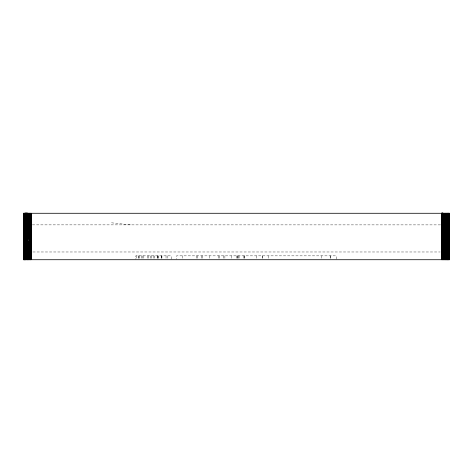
<?xml version="1.0" encoding="UTF-8"?>
<svg xmlns="http://www.w3.org/2000/svg" width="473" height="473" viewBox="0 0 473 473"><rect width="100%" height="100%" fill="white"/><g stroke="black" fill="none" stroke-linecap="round" stroke-linejoin="round"><path stroke-width="0.35" stroke-dasharray="2.37 1.77" d="M130.371 224.876L110.162 222.659M32.401 224.87L441.611 224.888M32.868 251.979L440.132 251.979M336.333 259.074L336.333 255.852L176.53 255.852L176.53 259.074M330.331 255.852L330.331 259.074M330.219 255.852L330.219 259.074M321.569 255.852L321.569 259.074M268.694 255.852L268.694 259.074M262.704 255.852L262.704 259.074M262.279 255.852L262.279 259.074M256.685 255.852L256.685 259.074M244.588 255.852L244.588 259.074M244.316 255.852L244.316 259.074M243.855 255.852L243.855 259.074M239.001 255.852L239.001 259.074M238.912 255.852L238.906 259.074M237.351 255.852L237.351 259.074M237.174 255.852L237.174 259.074M236.825 255.852L236.825 259.074M231.486 255.852L231.486 259.074M224.888 255.852L224.888 259.074M223.605 255.852L223.605 259.074M219.667 255.852L219.667 259.074M218.201 255.852L218.201 259.074M209.675 255.852L209.675 259.074M202.438 255.852L202.438 259.074M201.303 255.852L201.303 259.074M197.489 255.852L197.489 259.074M196.762 255.852L196.762 259.074M182.531 255.852L182.531 259.074M171.244 259.074L171.244 255.852L135.781 255.852L135.781 259.074M167.838 255.852L167.838 259.074M166.035 255.852L166.035 259.074M161.926 255.852L161.926 259.074M161.778 255.852L161.778 259.074M161.524 255.852L161.524 259.074M158.822 255.852L158.822 259.074M157.97 255.852L157.97 259.074M157.887 255.852L157.887 259.074M157.686 255.852L157.686 259.074M154.766 255.852L154.766 259.074M153.861 255.852L153.861 259.074M151.159 255.852L151.159 259.074M150.455 255.852L150.455 259.074M148.303 255.852L148.303 259.074M147.499 255.852L147.499 259.074M143.845 255.852L143.845 259.074M142.84 255.852L142.84 259.074M141.563 255.852L141.563 259.074M139.334 255.852L139.334 259.074M138.885 255.852L138.885 259.074M138.252 255.852L138.252 259.074M136.183 255.852L136.183 259.074"/><path stroke-width="0.71" d="M449.279 259.718L449.291 213.282L449.279 259.718L23.68 259.718L23.668 213.282L449.35 213.282L449.344 259.718L449.309 213.282L449.249 228.725M23.668 259.718L23.68 213.282L23.662 259.718L23.745 213.282L23.762 222.57M24.756 259.718L24.62 213.282L24.555 259.718L24.555 213.282L24.495 259.718L24.495 213.282L24.377 259.718L24.318 213.282L23.987 259.718L23.916 213.282L23.881 259.718L23.881 213.282L23.768 259.718L23.709 213.282L23.727 259.718M24.117 236.5L24.212 213.282L24.164 259.718L24.164 213.282M24.377 213.282L24.318 259.718L24.235 241.141M24.898 259.718L24.939 236.5M26.949 259.718L26.949 248.112L26.843 259.718M27.523 213.282L27.801 241.348M27.523 259.718L27.523 228.761L28.084 239.415M27.546 226.23L27.546 214.937M27.753 249.892L27.635 259.718M28.617 227.637L28.617 213.282L28.498 226.602L29.066 234.59L29.001 213.282L28.983 213.589M29.385 259.718L29.385 248.112L29.255 259.718M29.781 213.282L29.515 236.5L29.515 213.282M29.781 259.718L29.793 248.715M448.836 259.718L449.054 213.282M448.93 259.718L448.93 213.282M449.114 248.662L449.119 259.718L449.119 213.282M23.786 230.168L23.792 236.5M23.786 228.761L23.821 213.282L23.881 259.718M24.212 259.718L24.247 244.245M25.128 259.718L25.051 213.282L24.827 259.718L24.827 213.282L24.62 259.718L24.691 228.761M25.087 236.5L25.128 213.282L25.211 259.718L25.294 213.282L26.482 213.293M25.376 213.282L25.294 259.718L25.376 213.282L28.013 213.282L28.126 221.453M25.376 259.718L25.459 213.282L26.92 213.317L25.211 213.282M25.548 213.282L25.459 259.718L25.459 213.282L27.091 213.329L25.548 213.282L25.548 259.718L25.637 213.282L25.637 259.718L25.731 213.282L25.82 259.718L25.914 213.282L26.21 259.718L26.21 213.282M25.731 259.718L25.82 213.282M27.286 259.718L27.174 213.282M27.404 259.718L27.375 248.112M27.759 259.718L27.676 257.318M27.795 231.256L27.759 213.282L27.623 215.812M27.877 259.718L28.138 240.609L28.214 242.33M27.996 259.718L28.262 243.353L28.492 259.718M28.38 246.09L28.12 259.718L28.126 257.507M28.871 259.718L28.504 248.828M29.125 213.282L29.101 222.458L29.255 213.282M29.746 225.81L29.752 224.338L29.781 225.81M29.876 225.81L29.882 224.338M30.047 248.112L30 252.298L29.911 236.5M30.012 225.81L30.012 224.338M29.888 247.16L30.047 213.282M30.177 259.718L30.171 255.118M30.408 225.81L30.414 224.338M444.259 213.282L444.384 259.718L444.384 213.282L444.508 259.718L444.508 213.282L444.632 259.718L444.632 213.282L444.756 259.718L444.756 213.282L444.88 259.718L444.88 213.282L445.004 259.718L445.004 213.282L445.123 259.718L445.123 213.282L445.247 259.718L445.247 213.282L445.365 259.718L445.365 213.282L445.477 259.718L445.477 213.282L445.596 259.718L445.596 213.282L445.714 259.718L445.714 213.282L445.826 259.718L445.826 213.282L445.938 259.718L445.938 213.282L446.051 259.718L446.051 213.282L446.163 259.718L446.163 213.282L446.27 259.718L446.27 213.282L446.376 259.718L446.376 213.282L446.482 259.718L446.482 213.282L446.589 259.718L446.589 213.282L446.689 259.718L446.689 213.282L446.79 259.718L446.79 213.282L446.89 259.718L447.18 213.282L447.18 259.718M447.452 259.718L447.541 213.282M447.624 259.718L447.706 213.282M447.949 259.718L447.949 213.282L448.026 259.718L448.315 213.282M448.445 213.282L448.38 259.718L448.244 213.282M449.232 259.718L449.261 244.204M23.94 228.761L23.987 213.282L24.028 259.718M23.916 259.718L23.963 244.239M26.943 214.571L26.949 213.282M27.978 229.121L28.368 213.282M25.051 259.718L25.17 236.5M29.752 244.772L29.515 259.718L29.385 213.282L29.752 248.029M29.622 217.923L29.651 213.282M24.673 224.888L24.756 213.282M24.685 259.718L24.773 248.112M29.734 220.536L29.704 224.888L29.675 220.536M30.225 224.888L30.254 220.536M30.432 220.536L30.402 224.888L30.367 220.536M26.683 239.078L26.772 228.755M27.653 229.647L27.765 218.106M28.244 213.282L28.315 239.084L28.617 228.524M28.374 241.869L28.498 245.8M26.713 222.954L26.843 213.282M27.174 259.718L27.286 213.282M30.78 236.5L30.893 228.761M27.446 224.852L27.487 228.14M27.907 229.523L27.623 255.68M30.148 220.536L30.047 224.888L29.84 220.536M28.008 230.339L27.771 238.912M28.12 213.282L28.002 217.669L27.883 215.576L27.712 216.841M30.047 259.718L30.183 255.331L29.911 259.718M28.741 259.718L28.877 257.005L29.001 259.718M28.155 238.173L28.102 233.171M27.966 219.709L28.043 218.396M27.877 222.558L28.019 220.264M28.126 219.868L28.179 219.1M28.617 259.718L28.877 257.005M27.511 214.506L27.635 213.282M28.002 226.809L28.138 226.283M441.829 213.394L442.019 259.718L442.019 213.282L441.611 213.282L441.611 259.718M441.883 213.282L441.883 259.718L441.747 213.282L442.373 213.282L442.421 259.718L442.285 213.282L442.285 259.718L442.154 213.282L441.752 213.299L441.747 259.718L441.611 213.282M443.349 213.282L443.349 259.718L443.219 213.282L443.219 259.718L443.089 213.282L441.752 213.293L442.669 213.282L442.687 259.718L442.557 213.282L441.752 213.299L443.349 213.282L443.485 259.718L443.485 213.282L443.615 259.718L443.615 213.282L443.745 259.718L443.745 213.282L443.875 259.718L443.875 213.282L443.999 259.718L443.999 213.282L444.129 259.718M28.013 213.282L26.63 213.299L27.895 213.282L27.877 215.469M443.089 213.282L443.089 259.718L442.953 213.282L441.752 213.293L442.799 213.282M29.202 224.888L30.798 224.888M28.256 222.074L27.889 218.833M28.291 223.339L28.38 224.285M27.073 216.161L26.955 214.683L27.103 227.418M27.984 227.803L28.043 228.749M30.313 257.531L30.449 259.718L30.449 213.282L30.579 259.718L30.579 213.282L30.715 259.718M29.574 245.109L29.072 235.903M27.322 221.949L27.416 223.587M27.404 244.239L27.499 251.979M26.6 249.395L26.73 259.718L26.624 246.451M29.781 224.888L30 244.239M29.172 228.755L29.255 236.5M28.315 249.638L28.368 259.718M24.898 213.282L24.974 228.761L24.974 213.282M24.07 213.282L24.117 224.888M442.687 213.282L442.823 259.718L442.953 213.282M442.421 213.282L442.557 259.718L442.557 213.282M442.019 213.282L442.154 259.718L442.154 213.282M30.715 213.282L30.851 259.718M30.313 213.282L30.449 259.718M30.177 213.282L30.307 257.424M26.311 213.282L26.417 259.718L26.518 213.282M449.32 213.282L449.332 259.718M449.179 213.282L449.155 259.718M28.871 213.282L28.883 233.118L28.492 213.282M27.062 213.282L27.067 215.995M24.212 213.282L24.241 236.5M447.872 259.718L447.872 213.282L447.789 259.718L447.789 213.282L447.706 259.718L447.624 213.282L447.363 259.718L447.363 213.282M447.08 213.282L447.08 259.718M31.389 213.282L31.389 259.718L31.117 213.282M30.047 224.338L30.047 225.81M29.911 224.338L29.911 225.81M28.12 257.507L28.12 259.718M25.914 213.282L25.914 259.718M24.62 213.282L24.62 259.718M24.135 244.239L24.117 259.718L24.135 244.239M448.505 213.282L448.445 259.718L448.57 213.282M448.682 213.282L448.629 259.718L448.682 213.282M448.735 213.282L448.735 259.718L448.735 213.282M29.616 224.338L29.616 225.81L29.651 224.338M30.148 224.338L30.142 225.81L30.177 224.338M30.284 224.338L30.278 225.81L30.313 224.338M447.275 213.282L447.275 259.718L447.275 213.282M27.008 235.814L27.062 259.718L27.008 235.814"/></g></svg>
